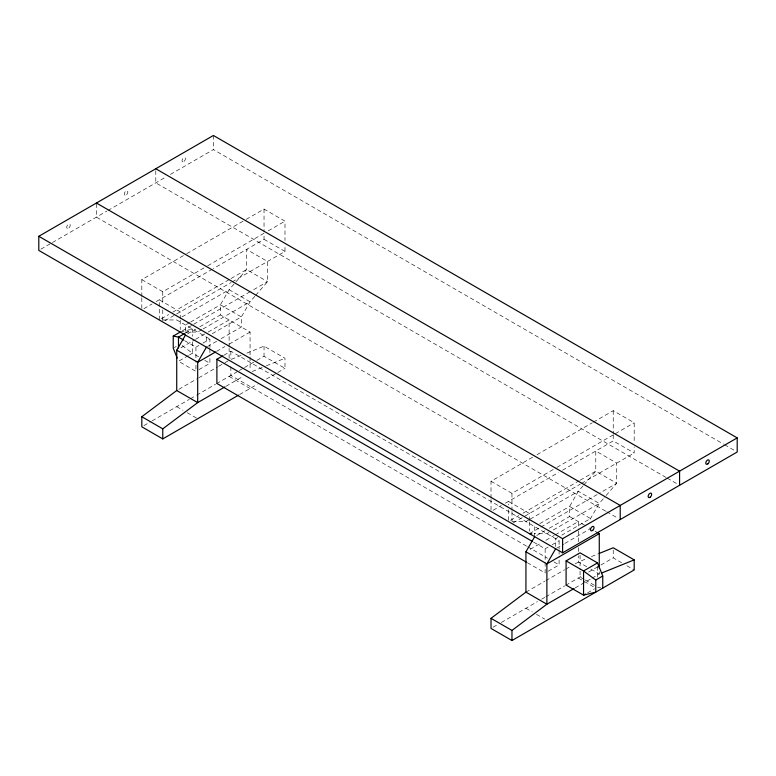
<?xml version="1.0" encoding="UTF-8"?>
<svg xmlns="http://www.w3.org/2000/svg" width="776" height="776" viewBox="0 0 776 776"><rect width="100%" height="100%" fill="white"/><g stroke="black" fill="none" stroke-linecap="round" stroke-linejoin="round"><path stroke-width="0.58" stroke-dasharray="3.88 2.91" d="M254.829 296.316L250.066 301.815L241.336 316.938L241.336 327.016L219.763 339.461M255.624 295.394L267.526 281.649L267.526 261.493L246.574 249.397L246.574 269.553L229.114 289.72L220.384 304.832L220.384 314.92L250.066 332.05L250.066 355.777M583.077 485.825L578.314 491.324L569.584 506.447L569.584 516.525L549.039 528.388M583.872 484.913L595.774 471.168L595.774 451.001L616.726 463.097L616.726 483.264L604.029 497.92M603.233 498.842L599.266 503.42L590.536 518.543L590.536 520.783M40.895 249.193L51.371 243.14M52.419 242.539L106.836 211.12M107.874 210.519L166.258 176.812M170.448 174.396L213.4 149.593L723.552 444.134M141.814 296.568L141.814 279.632L185.736 254.276M186.783 253.674L245.177 219.957M246.225 219.356L264.034 209.074L284.986 221.17L284.986 240.521M141.814 279.632L162.766 291.727L206.688 266.372M207.735 265.77L264.034 233.266L264.034 239.309L213.313 268.593M268.224 230.841L284.986 221.17M143.87 308.693L152.086 303.95M156.189 301.573L212.275 269.194M161.35 318.761L168.625 314.561M172.786 312.156L229.948 279.156M230.986 278.555L246.574 269.553L267.526 281.649L250.9 291.252M164.822 320.789L231.151 282.493M232.189 281.892L284.986 251.414L284.986 245.361M181.972 316.928L229.114 289.72L250.066 301.815L202.924 329.034M189.577 322.622L185.464 324.998L185.464 333.961M190.595 322.03L220.384 304.832L241.336 316.938L211.547 334.126M182.302 330.857L192.7 324.853M193.738 324.252L249.862 291.854M185.464 333.059L192.448 329.034L192.448 336.289M187.52 333.893L195.736 329.15M199.839 326.774L220.384 314.92M201.876 329.635L197.686 332.05L183.718 332.05M174.241 347.609L176.239 346.455M180.924 347.784L194.543 339.917M195.591 339.316L207.114 332.661M208.162 332.05L229.114 319.954L229.114 347.231M184.639 340.654L195.94 347.173L198.937 345.446M202.924 343.147L209.908 339.112L209.908 347.58M188.461 355.524L178.48 361.286L195.94 371.365L195.94 360.481M189.451 354.952L192.448 353.225L198.607 356.785M207.444 346.581L218.745 340.063M216.543 351.412L224.924 346.571M229.114 344.146L250.066 332.05M198.937 369.638L209.908 363.304L209.908 354.836M223.876 355.243L230.86 351.208L559.108 540.717L559.108 549.185M178.829 389.31L197.686 378.426M198.734 377.815L217.59 366.932M218.638 366.33L223.876 363.304M224.924 362.702L229.114 360.277L229.114 348.424M143.87 425.626L151.058 421.475M152.086 420.883L189.305 399.388M190.353 398.786L195.591 395.76M196.638 395.159L215.495 384.275M216.543 383.664L238.358 371.074M239.386 370.482L243.489 368.105M244.518 367.514L255.818 360.995M256.846 360.394L264.034 356.252L284.986 368.348L284.986 358.26L264.034 346.164L245.488 353.662M225.971 386.283L242.733 376.612M239.59 394.557L257.254 384.353M266.498 379.018L276.77 373.091M277.798 372.499L284.986 368.348M491.014 498.182L491.014 481.246L532.86 457.083M537.021 454.678L592.282 422.774M593.33 422.173L613.234 410.679L634.186 422.774L634.186 442.136M491.014 481.246L511.966 493.342L555.888 467.976M556.935 467.375L614.282 434.269M615.329 433.668L634.186 422.774M493.07 510.298L501.286 505.554M505.389 503.188L558.361 472.603M562.513 470.207L613.234 440.923L634.186 453.019L634.186 446.966M510.55 520.366L518.863 515.565M523.024 513.169L579.148 480.761M580.186 480.16L595.774 471.168L616.726 483.264L599.062 493.458M512.994 522.985L580.351 484.098M581.389 483.496L634.186 453.019M529.077 519.755L525.934 521.569L511.966 521.569M530.124 519.144L578.314 491.324L599.266 503.42L550.029 531.851M539.795 523.645L569.584 506.447L590.536 518.543L561.775 535.149M529.426 533.665L539.815 527.661M540.862 527.059L598.015 494.06M536.72 535.498L544.936 530.755M548.981 532.452L546.886 533.665L534.082 533.665M530.124 549.389L541.648 542.734M545.838 540.319L554.219 535.479M555.267 534.868L578.314 521.569L578.314 529.872M557.672 537.516L555.616 538.699L555.616 546.547M533.607 542.123L545.14 548.787L548.137 547.051M552.124 544.752L559.108 540.717M556.644 548.186L563.832 544.044M564.86 543.442L590.536 528.621L587.393 526.807M548.137 571.252L559.108 564.909L559.108 556.44M525.934 592.127L544.791 581.243M545.838 580.642L564.695 569.749M565.743 569.148L570.981 566.121M575.171 563.706L585.948 558.798M493.07 627.231L497.173 624.864M501.286 622.488L537.458 601.604M541.648 599.188L544.791 597.375M545.838 596.763L564.695 585.88M565.743 585.279L582.427 575.647M588.586 572.087L599.887 565.568M600.905 564.976L613.234 557.857L621.615 562.697M575.171 587.898L590.885 578.828M591.933 578.217L599.266 573.988L599.266 571.611M587.539 592.854L594.523 588.819M231.296 359.395L241.123 355.427M252.249 371.491L265.344 366.204M266.44 365.758L284.986 358.26M591.409 556.596L597.957 553.948M180.226 332.05L192.448 329.034M162.766 319.954L176.734 319.954L209.908 339.112M597.52 587.092L600.663 587.694M724.6 444.735L735.105 450.798M264.034 239.309L284.986 251.414M666.089 477.482L155.782 182.864L155.782 168.751M667.127 478.084L678.544 484.68M605.687 511.161L96.418 217.135L96.418 203.021M606.725 511.753L618.142 518.349M569.584 516.525L586.346 526.206M595.076 531.24L597.171 532.452M626.853 565.723L634.186 569.953M586.695 566.722L578.314 561.892L578.314 555.955M590.885 569.148L599.266 573.988M204.777 360.336L209.908 363.304M526.594 546.139L230.86 375.4L230.86 365.719M527.651 546.75L547.575 558.254M553.86 561.882L559.108 564.909M584.173 579.381L580.06 577.005L580.06 570.961M585.191 579.973L594.435 585.308M229.114 376.409L250.066 388.504M578.314 578.013L595.076 587.694M527.311 562.687L545.14 572.979L545.14 562.086M176.734 406.653L183.02 410.281M187.21 412.696L196.638 418.138M525.934 608.258L532.22 611.886M536.41 614.311L544.791 619.141M182.108 345.543L192.448 353.225L192.448 341.13M613.234 410.679L613.234 433.668M613.234 434.87L613.234 440.923M613.234 550.019L613.234 557.857M597.52 566.528L597.52 577.412M580.06 555.238L580.06 569.749M578.314 531.056L578.314 541.726M578.314 547.652L578.314 554.772M559.108 550.397L559.108 555.238M545.14 548.787L545.14 560.883M534.664 526.603L534.664 536.691M529.426 520.618L529.426 513.499L508.474 501.403L508.474 504.963M529.426 521.802L529.426 531.288M511.966 493.342L511.966 510.278M511.966 511.481L511.966 521.162M508.474 509.706L508.474 521.569M491.014 499.385L491.014 511.481M264.034 209.074L264.034 232.053M264.034 346.164L264.034 356.252M250.066 356.96L250.066 370.006M230.86 351.208L230.86 358.464M213.4 135.48L213.4 149.593M209.908 348.783L209.908 353.623M206.416 337.094L206.416 343.816M195.94 347.173L195.94 359.269M180.226 319.004L180.226 311.894L159.274 299.798L159.274 319.954M180.226 320.197L180.226 329.684M162.766 291.727L162.766 305.036M162.766 309.876L162.766 321.972M141.814 297.78L141.814 309.876M68.938 227.892A2.473 1.426 -60 0 0 69.714 224.07A2.473 1.426 -60 0 0 66.794 226.66A2.473 1.426 -60 0 0 68.938 227.892M184.154 161.301A2.386 1.377 -60 0 0 184.911 157.615A2.386 1.377 -60 0 0 182.088 160.118A2.386 1.377 -60 0 0 184.154 161.301M126.556 194.631A2.473 1.426 -60 0 0 127.332 190.809A2.473 1.426 -60 0 0 124.412 193.399A2.473 1.426 -60 0 0 126.556 194.631"/><path stroke-width="1.16" d="M238.542 395.159L162.766 438.906L141.814 426.81L141.814 416.731L176.734 390.522L176.734 350.199L185.464 335.077M206.416 347.173L197.686 362.295L197.686 402.618L162.766 428.827L162.766 438.906M599.043 553.511L613.234 547.778L634.186 559.874L634.186 569.953L511.966 640.52L491.014 628.424L491.014 618.336L525.934 592.127L525.934 551.804L534.664 536.691M555.616 548.787L546.886 563.9L546.886 604.223L511.966 630.432L511.966 640.52M38.8 236.292L213.4 135.48L737.2 437.897L737.2 452.01L562.6 552.813L38.8 250.405L38.8 236.292L562.6 538.699L737.2 437.897M177.171 358.008L173.242 348.181L173.242 336.086L180.226 332.05M184.465 333.641L178.48 337.094L173.242 336.086M215.495 352.013L197.686 362.295L176.734 350.199M526.264 562.076L216.892 383.46L216.892 359.269L222.877 355.815M224.924 386.894L197.686 402.618L176.734 390.522M599.266 568.051L599.266 533.665L546.886 563.9L525.934 551.804M566.092 560.883L583.552 570.961L595.774 580.031L595.774 592.127L583.552 595.153L566.092 585.075L566.092 560.883L580.06 552.813L597.52 562.901L602.758 576.005L602.758 588.101M597.52 562.901L583.552 570.961L583.552 595.153L585.55 593.999M574.124 588.499L546.886 604.223L525.934 592.127M595.774 580.031L602.758 576.005M601.448 573.105L634.186 559.874M529.426 533.665L531.754 533.665M155.782 168.751L679.582 471.158L679.582 485.272M96.418 203.021L620.218 505.438L620.218 519.551M597.171 532.452L599.266 533.665M183.611 340.063L178.48 337.094L178.48 347.978M216.892 359.269L532.559 541.522M141.814 416.731L162.766 428.827M491.014 618.336L511.966 630.432M562.6 538.699L562.6 552.813M707.974 463.776A2.473 1.426 -60 0 0 708.75 459.955A2.473 1.426 -60 0 0 705.83 462.545A2.473 1.426 -60 0 0 707.974 463.776M592.738 530.309A2.473 1.426 -60 0 0 593.514 526.487A2.473 1.426 -60 0 0 590.594 529.077A2.473 1.426 -60 0 0 592.738 530.309M650.356 497.038A2.473 1.426 -60 0 0 651.132 493.216A2.473 1.426 -60 0 0 648.212 495.806A2.473 1.426 -60 0 0 650.356 497.038"/></g></svg>
